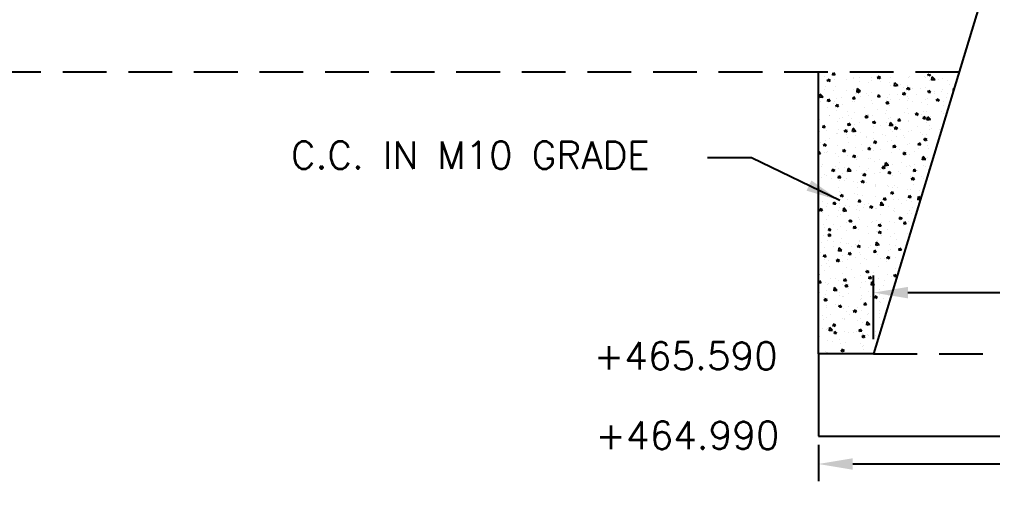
# Model space of a CAD drawing. Header units: millimetres. Extents: x 173 to 1182, y 876 to 1915.
# Drawn here: x 239.6 to 310.2, y 1303.4 to 1337.4 of the extents above; entities that cross this region are included whole.
import ezdxf

# ---------------------------------------------------------------- set-up
doc = ezdxf.new("R2010")
doc.units = ezdxf.units.MM
doc.linetypes.add('HIDDEN', pattern=[9.525, 6.35, -3.175])
doc.styles.add('ROMANS', font='romans')
doc.styles.add('TIMES NEW ROMAN', font='times.ttf')
doc.dimstyles.new('ISO-25', dxfattribs={"dimtxt": 2.5, "dimasz": 2.5, "dimexe": 1.25, "dimexo": 0.625, "dimtad": 0, "dimtih": 1, "dimtoh": 1, "dimlfac": 100, "dimtxsty": 'TIMES NEW ROMAN', "dimcen": 2.5, "dimadec": 0, "dimazin": 0, "dimtfac": 1, "dimtmove": 0, "dimatfit": 3, "dimfxl": 1, "dimarcsym": 0})

# ---------------------------------------------------------------- blocks, each defined once
blk = doc.blocks.new('*D82')
at = {"color": 0, "lineweight": -2, "transparency": 16777216}
for p, q in [((301.584, 1314.113), (301.584, 1318.755)), ((336.584, 1314.555), (336.584, 1318.755)), ((304.084, 1317.505), (314.908, 1317.505)), ((334.084, 1317.505), (323.26, 1317.505))]:
    blk.add_line(p, q, dxfattribs=at)
at = {"color": 0, "transparency": 16777216}
for points in [[(304.084, 1317.922), (304.084, 1317.089), (301.584, 1317.505)], [(334.084, 1317.922), (334.084, 1317.089), (336.584, 1317.505)]]:
    blk.add_solid(points, dxfattribs=at)
at = {"layer": 'Defpoints', "color": 0, "transparency": 16777216}
for p in [(336.584, 1317.505), (336.584, 1313.93), (301.584, 1313.488)]:
    blk.add_point(p, dxfattribs=at)
at = {"color": 0, "transparency": 16777216, "insert": (319.084, 1317.505), "char_height": 2.5, "attachment_point": 5, "style": 'TIMES NEW ROMAN'}
blk.add_mtext('3400', dxfattribs=at)
blk = doc.blocks.new('*D83')
at = {"color": 0, "lineweight": -2, "transparency": 16777216}
for p, q in [((297.584, 1306.445), (297.584, 1303.803)), ((340.584, 1306.445), (340.584, 1303.803)), ((300.084, 1305.053), (314.863, 1305.053)), ((338.084, 1305.053), (323.306, 1305.053))]:
    blk.add_line(p, q, dxfattribs=at)
at = {"color": 0, "transparency": 16777216}
for points in [[(300.084, 1305.469), (300.084, 1304.636), (297.584, 1305.053)], [(338.084, 1305.469), (338.084, 1304.636), (340.584, 1305.053)]]:
    blk.add_solid(points, dxfattribs=at)
at = {"layer": 'Defpoints', "color": 0, "transparency": 16777216}
for p in [(297.584, 1307.07), (340.584, 1307.07), (340.584, 1305.053)]:
    blk.add_point(p, dxfattribs=at)
at = {"color": 0, "transparency": 16777216, "insert": (319.084, 1305.053), "char_height": 2.5, "attachment_point": 5, "style": 'TIMES NEW ROMAN'}
blk.add_mtext('4200', dxfattribs=at)

msp = doc.modelspace()

# ---------------------------------------------------------------- linework, layer by layer
for p, q in [((315.58433, 1359.11954), (301.58433, 1313.06954)), ((297.58433, 1313.06954), (297.58433, 1333.52811)), ((298.63088, 1333.3144), (298.66025, 1333.47362)), ((298.79409, 1333.33252), (298.67164, 1333.47845)), ((305.60811, 1333.25622), (305.55661, 1333.40971)), ((297.99655, 1333.18613), (297.99655, 1333.18613)), ((298.30749, 1332.84937), (298.25599, 1333.00286)), ((298.43793, 1332.93784), (298.26009, 1333.00611)), ((298.43511, 1332.93453), (298.30876, 1332.84931)), ((298.7925, 1333.33123), (298.64068, 1333.31795)), ((298.76577, 1333.00352), (298.76577, 1333.00352)), ((298.81413, 1333.29826), (298.81413, 1333.29826)), ((299.60069, 1332.97494), (299.60069, 1332.97494)), ((300.11826, 1333.11942), (300.11826, 1333.11942)), ((300.12168, 1333.0608), (300.12168, 1333.0608)), ((300.56267, 1332.8483), (300.56267, 1332.8483)), ((300.58392, 1333.10951), (300.58392, 1333.10951)), ((301.19853, 1332.76458), (301.19853, 1332.76458)), ((301.4375, 1332.92898), (301.4375, 1332.92898)), ((301.47758, 1333.11809), (301.47758, 1333.11809)), ((301.9578, 1333.05279), (301.9063, 1333.20628)), ((302.08825, 1333.14127), (301.9104, 1333.20954)), ((302.08541, 1333.13795), (301.95907, 1333.05273)), ((302.06521, 1332.85524), (302.06521, 1332.85524)), ((302.72047, 1332.76637), (302.72047, 1332.76637)), ((302.83349, 1333.17538), (302.83349, 1333.17538)), ((303.11998, 1332.51971), (303.14804, 1332.76093)), ((303.3463, 1332.55773), (303.14846, 1332.76392)), ((304.15513, 1333.15868), (304.15513, 1333.15868)), ((304.1894, 1333.23267), (304.1894, 1333.23267)), ((305.31296, 1333.24264), (305.31296, 1333.24264)), ((305.33645, 1333.13365), (305.33645, 1333.13365)), ((305.5453, 1333.28995), (305.5453, 1333.28995)), ((305.73572, 1333.34138), (305.60938, 1333.25616)), ((305.63642, 1332.90441), (305.63642, 1332.90441)), ((306.0548, 1332.97406), (305.8289, 1332.93902)), ((305.83077, 1332.94013), (305.85883, 1333.18135)), ((306.05709, 1332.97815), (305.85925, 1333.18434)), ((306.29843, 1333.00701), (306.29843, 1333.00701)), ((306.59593, 1333.08003), (306.59593, 1333.08003)), ((306.93429, 1332.92329), (306.93429, 1332.92329)), ((298.02888, 1332.26804), (298.02888, 1332.26804)), ((298.13258, 1332.47489), (298.13258, 1332.47489)), ((298.66475, 1332.18433), (298.66475, 1332.18433)), ((298.84502, 1332.45271), (298.84502, 1332.45271)), ((299.61387, 1332.22062), (299.61387, 1332.22062)), ((300.14915, 1332.27387), (300.14915, 1332.27387)), ((300.26888, 1331.97314), (300.26888, 1331.97314)), ((300.44166, 1332.03014), (300.39015, 1332.18363)), ((300.5721, 1332.11861), (300.39425, 1332.18688)), ((300.63322, 1332.1332), (300.40732, 1332.09817)), ((300.40919, 1332.09929), (300.43725, 1332.34051)), ((300.6355, 1332.1373), (300.43767, 1332.34349)), ((300.56927, 1332.1153), (300.44292, 1332.03008)), ((301.09516, 1331.96636), (301.09516, 1331.96636)), ((301.46839, 1332.08343), (301.46839, 1332.08343)), ((302.80267, 1332.5534), (302.80267, 1332.5534)), ((303.34401, 1332.55363), (303.11811, 1332.5186)), ((303.5465, 1332.60098), (303.5465, 1332.60098)), ((303.74398, 1331.88204), (303.77335, 1332.04126)), ((303.76465, 1332.42675), (303.76465, 1332.42675)), ((303.9072, 1331.90012), (303.78475, 1332.04605)), ((304.0246, 1332.58753), (304.0246, 1332.58753)), ((304.09196, 1332.23356), (304.04046, 1332.38705)), ((304.22241, 1332.32204), (304.04456, 1332.39031)), ((304.21958, 1332.31872), (304.09323, 1332.2335)), ((304.40051, 1332.34304), (304.40051, 1332.34304)), ((305.0278, 1332.34671), (305.0278, 1332.34671)), ((305.34384, 1332.39709), (305.34384, 1332.39709)), ((305.56582, 1332.04145), (305.59519, 1332.20066)), ((305.72744, 1332.05823), (305.57562, 1332.04494)), ((305.72905, 1332.05951), (305.60659, 1332.20544)), ((306.00465, 1332.13185), (306.00465, 1332.13185)), ((306.03992, 1331.99202), (306.03992, 1331.99202)), ((306.50909, 1332.09245), (306.50909, 1332.09245)), ((306.62682, 1332.23448), (306.62682, 1332.23448)), ((306.96663, 1332.0052), (306.96663, 1332.0052)), ((307.11771, 1332.65015), (307.11771, 1332.65015)), ((307.38766, 1332.20085), (307.41703, 1332.36006)), ((307.40175, 1332.20471), (307.39746, 1332.20433)), ((307.44458, 1332.3456), (307.42844, 1332.36483)), ((297.59293, 1331.76977), (297.59293, 1331.76977)), ((297.92243, 1331.71278), (297.69653, 1331.67774)), ((297.6984, 1331.67886), (297.72646, 1331.92009)), ((297.92471, 1331.71688), (297.72688, 1331.92307)), ((297.7351, 1331.39288), (297.7351, 1331.39288)), ((297.90449, 1331.6483), (297.90449, 1331.6483)), ((298.27847, 1331.40383), (298.30784, 1331.56305)), ((298.44007, 1331.42066), (298.28825, 1331.40738)), ((298.44166, 1331.42195), (298.31921, 1331.56788)), ((298.69708, 1331.26623), (298.69708, 1331.26623)), ((298.72484, 1331.3644), (298.72484, 1331.3644)), ((298.8759, 1331.60716), (298.8759, 1331.60716)), ((299.26039, 1331.70558), (299.26039, 1331.70558)), ((300.08074, 1331.42169), (300.08074, 1331.42169)), ((300.10031, 1331.56324), (300.12968, 1331.72245)), ((300.26191, 1331.58006), (300.11009, 1331.56677)), ((300.26351, 1331.58134), (300.14105, 1331.72727)), ((300.18003, 1331.42832), (300.18003, 1331.42832)), ((300.6163, 1331.76287), (300.6163, 1331.76287)), ((301.23086, 1331.84649), (301.23086, 1331.84649)), ((301.43665, 1331.47897), (301.43665, 1331.47897)), ((301.86673, 1331.76278), (301.86673, 1331.76278)), ((301.92215, 1331.72264), (301.95151, 1331.88185)), ((302.08375, 1331.73945), (301.93193, 1331.72616)), ((302.08535, 1331.74073), (301.9629, 1331.88666)), ((301.9722, 1331.82016), (301.9722, 1331.82016)), ((302.57582, 1331.21091), (302.52432, 1331.3644)), ((302.70626, 1331.29938), (302.52841, 1331.36765)), ((302.57645, 1331.71209), (302.57645, 1331.71209)), ((302.70343, 1331.29607), (302.57709, 1331.21085)), ((302.75136, 1331.92082), (302.75136, 1331.92082)), ((302.79256, 1331.53626), (302.79256, 1331.53626)), ((303.32811, 1331.87745), (303.32811, 1331.87745)), ((303.47086, 1331.55159), (303.47086, 1331.55159)), ((303.9056, 1331.89884), (303.75378, 1331.88555)), ((304.05549, 1331.74198), (304.05549, 1331.74198)), ((304.05775, 1331.45783), (304.05775, 1331.45783)), ((304.14846, 1331.59355), (304.14846, 1331.59355)), ((304.43284, 1331.42494), (304.43284, 1331.42494)), ((304.68402, 1331.93473), (304.68402, 1331.93473)), ((305.06871, 1331.34123), (305.06871, 1331.34123)), ((305.37473, 1331.55154), (305.37473, 1331.55154)), ((305.50437, 1331.65084), (305.50437, 1331.65084)), ((306.22613, 1331.41434), (306.17463, 1331.56783)), ((306.35658, 1331.50281), (306.17873, 1331.57108)), ((306.35374, 1331.4995), (306.2274, 1331.41428)), ((306.6577, 1331.38893), (306.6577, 1331.38893)), ((306.86027, 1331.70812), (306.86027, 1331.70812)), ((297.62382, 1330.92422), (297.62382, 1330.92422)), ((298.23745, 1330.95936), (298.23745, 1330.95936)), ((298.92551, 1331.00749), (298.87401, 1331.16098)), ((299.05595, 1331.09596), (298.8781, 1331.16422)), ((298.90679, 1330.76161), (298.90679, 1330.76161)), ((299.05313, 1331.09265), (298.92678, 1331.00743)), ((299.33294, 1331.18252), (299.33294, 1331.18252)), ((299.71874, 1330.7051), (299.71874, 1330.7051)), ((300.21092, 1330.58277), (300.21092, 1330.58277)), ((300.93708, 1330.97133), (300.93708, 1330.97133)), ((301.49927, 1331.23788), (301.49927, 1331.23788)), ((301.89906, 1330.84469), (301.89906, 1330.84469)), ((302.53492, 1330.76097), (302.53492, 1330.76097)), ((302.78224, 1331.07527), (302.78224, 1331.07527)), ((303.83344, 1330.58634), (303.83344, 1330.58634)), ((304.08637, 1330.89643), (304.08637, 1330.89643)), ((304.13906, 1330.54978), (304.13906, 1330.54978)), ((304.70999, 1330.39168), (304.65848, 1330.54517)), ((304.84043, 1330.48015), (304.66258, 1330.54842)), ((305.18935, 1330.64363), (305.18935, 1330.64363)), ((305.40562, 1330.70599), (305.40562, 1330.70599)), ((305.53904, 1331.20356), (305.53904, 1331.20356)), ((306.54525, 1330.70091), (306.54525, 1330.70091)), ((306.67284, 1331.13004), (306.67284, 1331.13004)), ((306.68859, 1330.54338), (306.68859, 1330.54338)), ((297.62882, 1330.40166), (297.62882, 1330.40166)), ((297.6547, 1330.07867), (297.6547, 1330.07867)), ((298.4033, 1330.39108), (298.4033, 1330.39108)), ((298.40982, 1330.35719), (298.40982, 1330.35719)), ((298.93767, 1329.91606), (298.93767, 1329.91606)), ((299.11012, 1330.1474), (299.11012, 1330.1474)), ((299.36528, 1330.26443), (299.36528, 1330.26443)), ((299.76572, 1330.41448), (299.76572, 1330.41448)), ((300.00114, 1330.18072), (300.00114, 1330.18072)), ((300.59141, 1329.89313), (300.59141, 1329.89313)), ((301.05968, 1330.18826), (301.00818, 1330.34175)), ((301.19011, 1330.27673), (301.01227, 1330.345)), ((301.18729, 1330.27342), (301.06094, 1330.1882)), ((301.12163, 1330.47176), (301.12163, 1330.47176)), ((301.20003, 1330.45083), (301.20003, 1330.45083)), ((301.53016, 1330.39233), (301.53016, 1330.39233)), ((301.56973, 1329.81207), (301.5991, 1329.97128)), ((301.73133, 1329.82888), (301.57951, 1329.8156)), ((301.60528, 1329.96953), (301.60528, 1329.96953)), ((301.73292, 1329.83016), (301.61047, 1329.97609)), ((302.47753, 1330.52905), (302.47753, 1330.52905)), ((302.56726, 1329.84288), (302.56726, 1329.84288)), ((302.68132, 1330.19657), (302.68132, 1330.19657)), ((302.78323, 1329.62503), (302.81129, 1329.86625)), ((303.00955, 1329.66304), (302.81171, 1329.86923)), ((302.81313, 1330.22972), (302.81313, 1330.22972)), ((303.39157, 1329.97147), (303.42094, 1330.13069)), ((303.55317, 1329.98827), (303.40135, 1329.97499)), ((303.55476, 1329.98955), (303.43231, 1330.13548)), ((304.11726, 1330.05088), (304.11726, 1330.05088)), ((304.16261, 1329.9423), (304.16261, 1329.9423)), ((304.8376, 1330.47684), (304.71125, 1330.39162)), ((305.10104, 1330.42314), (305.10104, 1330.42314)), ((305.21341, 1330.13088), (305.24278, 1330.29009)), ((305.37501, 1330.14766), (305.22319, 1330.13438)), ((305.37661, 1330.14894), (305.25416, 1330.29487)), ((305.4365, 1329.86044), (305.4365, 1329.86044)), ((305.71806, 1330.07938), (305.49216, 1330.04435)), ((305.49402, 1330.04545), (305.52209, 1330.28668)), ((305.72034, 1330.08347), (305.5225, 1330.28965)), ((305.7369, 1330.33942), (305.7369, 1330.33942)), ((297.68559, 1329.23312), (297.68559, 1329.23312)), ((297.92606, 1329.49326), (297.95542, 1329.65248)), ((298.08764, 1329.5101), (297.93582, 1329.49682)), ((298.08922, 1329.51138), (297.96677, 1329.65731)), ((298.14007, 1329.25851), (298.14007, 1329.25851)), ((299.07149, 1329.38927), (299.07149, 1329.38927)), ((299.54354, 1329.16561), (299.49203, 1329.3191)), ((299.67396, 1329.25407), (299.49612, 1329.32234)), ((299.67115, 1329.25077), (299.5448, 1329.16555)), ((299.74789, 1329.65267), (299.77726, 1329.81188)), ((299.90949, 1329.66949), (299.75767, 1329.65621)), ((299.91107, 1329.67077), (299.78862, 1329.8167)), ((300.03347, 1329.26262), (300.03347, 1329.26262)), ((300.29647, 1329.23853), (300.07057, 1329.20349)), ((300.07244, 1329.20461), (300.1005, 1329.44583)), ((300.29876, 1329.24262), (300.10092, 1329.44881)), ((300.2418, 1329.73722), (300.2418, 1329.73722)), ((300.66934, 1329.17891), (300.66934, 1329.17891)), ((301.56105, 1329.54678), (301.56105, 1329.54678)), ((301.61625, 1329.17383), (301.61625, 1329.17383)), ((302.0727, 1329.63887), (302.0727, 1329.63887)), ((303.00727, 1329.65895), (302.78137, 1329.62392)), ((302.84402, 1329.38417), (302.84402, 1329.38417)), ((302.97215, 1329.23112), (302.97215, 1329.23112)), ((303.19384, 1329.36903), (303.14234, 1329.52252)), ((303.32428, 1329.4575), (303.14643, 1329.52577)), ((303.32145, 1329.45419), (303.19511, 1329.36897)), ((303.20312, 1329.75917), (303.20312, 1329.75917)), ((303.55399, 1329.3846), (303.55399, 1329.3846)), ((304.14815, 1329.20533), (304.14815, 1329.20533)), ((304.32806, 1329.28841), (304.32806, 1329.28841)), ((304.80726, 1329.54798), (304.80726, 1329.54798)), ((305.03528, 1329.13034), (305.03528, 1329.13034)), ((305.64391, 1329.68804), (305.64391, 1329.68804)), ((305.68397, 1329.34569), (305.68397, 1329.34569)), ((305.76924, 1329.42133), (305.76924, 1329.42133)), ((306.4051, 1329.33762), (306.4051, 1329.33762)), ((297.58797, 1328.8222), (297.58433, 1328.82599)), ((297.58568, 1328.8181), (297.58433, 1328.81789)), ((298.13555, 1328.59865), (298.13555, 1328.59865)), ((298.36888, 1328.71807), (298.36888, 1328.71807)), ((298.90444, 1329.05926), (298.90444, 1329.05926)), ((298.96856, 1329.07051), (298.96856, 1329.07051)), ((299.62136, 1329.00425), (299.62136, 1329.00425)), ((299.72479, 1328.77536), (299.72479, 1328.77536)), ((300.26034, 1329.11654), (300.26034, 1329.11654)), ((300.27269, 1328.89167), (300.27269, 1328.89167)), ((301.0807, 1328.83265), (301.0807, 1328.83265)), ((301.10265, 1328.74998), (301.10265, 1328.74998)), ((301.59193, 1328.70123), (301.59193, 1328.70123)), ((301.6777, 1328.34638), (301.6262, 1328.49987)), ((301.80813, 1328.43484), (301.63028, 1328.50311)), ((301.80531, 1328.43154), (301.67896, 1328.34632)), ((302.27347, 1328.96772), (302.27347, 1328.96772)), ((302.4366, 1328.88993), (302.4366, 1328.88993)), ((302.58394, 1328.49572), (302.58394, 1328.49572)), ((302.8749, 1328.53862), (302.8749, 1328.53862)), ((303.23545, 1328.84107), (303.23545, 1328.84107)), ((303.79251, 1328.94722), (303.79251, 1328.94722)), ((303.87132, 1328.75736), (303.87132, 1328.75736)), ((305.14841, 1329.00451), (305.14841, 1329.00451)), ((305.32801, 1328.5498), (305.27651, 1328.70329)), ((305.45844, 1328.63827), (305.2806, 1328.70654)), ((305.45562, 1328.63496), (305.32927, 1328.54974)), ((305.46739, 1329.01489), (305.46739, 1329.01489)), ((305.47545, 1328.54617), (305.47545, 1328.54617)), ((297.58433, 1327.64061), (297.60301, 1327.74191)), ((297.73679, 1327.60081), (297.61434, 1327.74674)), ((297.71648, 1328.38757), (297.71648, 1328.38757)), ((298.02739, 1328.14296), (297.97589, 1328.29645)), ((298.15782, 1328.23142), (297.97997, 1328.29969)), ((298.155, 1328.22812), (298.02866, 1328.1429)), ((298.05386, 1327.71086), (298.05386, 1327.71086)), ((298.24493, 1327.74299), (298.24493, 1327.74299)), ((298.99945, 1328.22496), (298.99945, 1328.22496)), ((299.39548, 1327.7421), (299.42485, 1327.90131)), ((299.55706, 1327.75892), (299.40524, 1327.74564)), ((299.40977, 1327.76815), (299.40977, 1327.76815)), ((299.55864, 1327.7602), (299.43619, 1327.90613)), ((299.73969, 1328.38746), (299.73969, 1328.38746)), ((300.30358, 1328.04612), (300.30358, 1328.04612)), ((300.70167, 1328.26082), (300.70167, 1328.26082)), ((300.76567, 1327.82544), (300.76567, 1327.82544)), ((301.21732, 1327.9015), (301.24669, 1328.06071)), ((301.3789, 1327.91831), (301.22708, 1327.90503)), ((301.38048, 1327.91959), (301.25803, 1328.06552)), ((301.33753, 1328.1771), (301.33753, 1328.1771)), ((301.62282, 1327.85568), (301.62282, 1327.85568)), ((302.12158, 1327.88272), (302.12158, 1327.88272)), ((302.94167, 1327.96592), (302.94167, 1327.96592)), ((303.03916, 1328.0609), (303.06853, 1328.22012)), ((303.20074, 1328.0777), (303.04892, 1328.06442)), ((303.20233, 1328.07898), (303.07988, 1328.22492)), ((303.47749, 1327.94001), (303.47749, 1327.94001)), ((303.90365, 1327.83927), (303.90365, 1327.83927)), ((304.06523, 1328.24145), (304.06523, 1328.24145)), ((304.17903, 1328.35978), (304.17903, 1328.35978)), ((304.53951, 1327.75556), (304.53951, 1327.75556)), ((304.83339, 1327.9973), (304.83339, 1327.9973)), ((304.861, 1328.22031), (304.89036, 1328.37952)), ((305.02258, 1328.23709), (304.87076, 1328.22381)), ((305.02418, 1328.23837), (304.90173, 1328.38431)), ((305.49827, 1328.16934), (305.49827, 1328.16934)), ((305.54652, 1327.98719), (305.54652, 1327.98719)), ((297.73522, 1327.59953), (297.58433, 1327.58633)), ((297.63631, 1327.18529), (297.63631, 1327.18529)), ((297.74736, 1327.54202), (297.74736, 1327.54202)), ((298.16789, 1327.68056), (298.16789, 1327.68056)), ((298.80375, 1327.59685), (298.80375, 1327.59685)), ((299.03033, 1327.37941), (299.03033, 1327.37941)), ((299.72623, 1327.48872), (299.72623, 1327.48872)), ((300.16156, 1327.32373), (300.11006, 1327.47722)), ((300.29198, 1327.41219), (300.11413, 1327.48046)), ((300.28917, 1327.40889), (300.16282, 1327.32367)), ((300.33446, 1327.20057), (300.33446, 1327.20057)), ((300.40789, 1327.38566), (300.40789, 1327.38566)), ((301.20752, 1327.23446), (301.20752, 1327.23446)), ((301.36987, 1327.25901), (301.36987, 1327.25901)), ((301.6537, 1327.01013), (301.6537, 1327.01013)), ((302.00573, 1327.1753), (302.00573, 1327.1753)), ((302.90579, 1327.69307), (302.90579, 1327.69307)), ((303.81187, 1327.52715), (303.76036, 1327.68064)), ((303.94229, 1327.61561), (303.76445, 1327.68388)), ((303.93947, 1327.61231), (303.81313, 1327.52709)), ((304.20992, 1327.51423), (304.20992, 1327.51423)), ((305.38131, 1327.1847), (305.15541, 1327.14967)), ((305.15727, 1327.15078), (305.18534, 1327.392)), ((305.38359, 1327.18878), (305.18575, 1327.39497)), ((305.52916, 1327.32379), (305.52916, 1327.32379)), ((297.77825, 1326.69646), (297.77825, 1326.69646)), ((297.8741, 1326.8054), (297.8741, 1326.8054)), ((298.54848, 1326.41293), (298.54848, 1326.41293)), ((298.64541, 1326.30108), (298.59391, 1326.45457)), ((298.77583, 1326.38953), (298.59798, 1326.4578)), ((298.77302, 1326.38624), (298.64668, 1326.30102)), ((298.83608, 1326.67875), (298.83608, 1326.67875)), ((299.06122, 1326.53386), (299.06122, 1326.53386)), ((299.1176, 1326.93102), (299.1176, 1326.93102)), ((299.47195, 1326.59504), (299.47195, 1326.59504)), ((299.95973, 1326.34385), (299.73383, 1326.30881)), ((299.73569, 1326.30993), (299.76376, 1326.55115)), ((299.96201, 1326.34793), (299.76417, 1326.55412)), ((299.90439, 1326.47022), (299.90439, 1326.47022)), ((300.36535, 1326.35501), (300.36535, 1326.35501)), ((300.5989, 1326.67676), (300.5989, 1326.67676)), ((301.07608, 1326.38385), (301.07608, 1326.38385)), ((301.26029, 1326.5275), (301.26029, 1326.5275)), ((302.08019, 1326.42249), (302.08019, 1326.42249)), ((302.29572, 1326.5045), (302.24422, 1326.65799)), ((302.42615, 1326.59296), (302.2483, 1326.66123)), ((302.42333, 1326.58966), (302.29698, 1326.50444)), ((302.67052, 1326.76427), (302.44462, 1326.72924)), ((302.44648, 1326.73035), (302.47455, 1326.97158)), ((302.6728, 1326.76836), (302.47496, 1326.97455)), ((302.6162, 1326.58479), (302.6162, 1326.58479)), ((302.68674, 1326.15033), (302.71611, 1326.30955)), ((302.68881, 1326.98019), (302.68881, 1326.98019)), ((302.8499, 1326.16842), (302.72744, 1326.31435)), ((302.93667, 1326.84752), (302.93667, 1326.84752)), ((303.43655, 1326.30089), (303.43655, 1326.30089)), ((303.60987, 1326.96411), (303.60987, 1326.96411)), ((303.97211, 1326.64208), (303.97211, 1326.64208)), ((304.1701, 1326.72593), (304.1701, 1326.72593)), ((304.2408, 1326.66868), (304.2408, 1326.66868)), ((304.50858, 1326.30974), (304.53795, 1326.46895)), ((304.67015, 1326.32653), (304.51833, 1326.31324)), ((304.67174, 1326.32781), (304.54929, 1326.47374)), ((304.57185, 1326.83746), (304.57185, 1326.83746)), ((304.79246, 1326.35818), (304.79246, 1326.35818)), ((305.20771, 1326.75375), (305.20771, 1326.75375)), ((305.32801, 1326.69937), (305.32801, 1326.69937)), ((305.56005, 1326.47824), (305.56005, 1326.47824)), ((305.65139, 1326.47166), (305.65139, 1326.47166)), ((297.80913, 1325.85091), (297.80913, 1325.85091)), ((298.01293, 1326.07174), (298.01293, 1326.07174)), ((298.14755, 1326.04213), (298.14755, 1326.04213)), ((298.5423, 1325.8036), (298.5423, 1325.8036)), ((299.04307, 1325.83153), (299.07244, 1325.99074)), ((299.20463, 1325.84836), (299.05281, 1325.83507)), ((299.2062, 1325.84963), (299.08375, 1325.99556)), ((299.0921, 1325.68831), (299.0921, 1325.68831)), ((299.36883, 1326.12903), (299.36883, 1326.12903)), ((299.50428, 1325.67695), (299.50428, 1325.67695)), ((299.62884, 1325.78787), (299.62884, 1325.78787)), ((300.14014, 1325.59324), (300.14014, 1325.59324)), ((300.72474, 1326.18632), (300.72474, 1326.18632)), ((300.77958, 1325.48185), (300.72808, 1325.63534)), ((300.91, 1325.5703), (300.73215, 1325.63857)), ((300.86491, 1325.99093), (300.89427, 1326.15015)), ((301.02647, 1326.00775), (300.87465, 1325.99446)), ((301.02805, 1326.00902), (300.9056, 1326.15496)), ((301.68459, 1326.16457), (301.68459, 1326.16457)), ((302.03806, 1326.25721), (302.03806, 1326.25721)), ((302.08065, 1326.24361), (302.08065, 1326.24361)), ((302.67393, 1326.17349), (302.67393, 1326.17349)), ((302.84831, 1326.16714), (302.69649, 1326.15385)), ((302.96756, 1326.00197), (302.96756, 1326.00197)), ((303.56148, 1326.16823), (303.56148, 1326.16823)), ((304.27169, 1325.82312), (304.27169, 1325.82312)), ((304.27806, 1325.9623), (304.27806, 1325.9623)), ((304.42989, 1325.68527), (304.37839, 1325.83876)), ((304.56031, 1325.77373), (304.38246, 1325.842)), ((304.55749, 1325.77043), (304.43115, 1325.68521)), ((305.04277, 1325.91396), (305.04277, 1325.91396)), ((305.24004, 1325.83566), (305.24004, 1325.83566)), ((297.60636, 1325.01298), (297.60636, 1325.01298)), ((297.69791, 1325.06453), (297.69791, 1325.06453)), ((297.84002, 1325.00536), (297.84002, 1325.00536)), ((299.05381, 1325.12182), (299.05381, 1325.12182)), ((300.39623, 1325.50946), (300.39623, 1325.50946)), ((300.40972, 1325.17911), (300.40972, 1325.17911)), ((300.90719, 1325.56701), (300.78084, 1325.48179)), ((301.11014, 1325.5336), (301.11014, 1325.5336)), ((301.71548, 1325.31902), (301.71548, 1325.31902)), ((301.74428, 1325.38205), (301.74428, 1325.38205)), ((301.76563, 1325.23639), (301.76563, 1325.23639)), ((302.59143, 1325.27934), (302.59143, 1325.27934)), ((302.70626, 1325.2554), (302.70626, 1325.2554)), ((302.99845, 1325.15642), (302.99845, 1325.15642)), ((303.12153, 1325.29368), (303.12153, 1325.29368)), ((303.34212, 1325.17169), (303.34212, 1325.17169)), ((304.07272, 1325.02507), (304.07272, 1325.02507)), ((304.30258, 1324.97757), (304.30258, 1324.97757)), ((304.47744, 1325.35097), (304.47744, 1325.35097)), ((304.94626, 1324.9605), (304.94626, 1324.9605)), ((298.25242, 1324.52661), (298.25242, 1324.52661)), ((299.12299, 1324.84276), (299.12299, 1324.84276)), ((299.2105, 1324.80179), (299.2105, 1324.80179)), ((299.26344, 1324.4592), (299.21193, 1324.61269)), ((299.39385, 1324.54765), (299.216, 1324.61592)), ((299.39104, 1324.54436), (299.2647, 1324.45914)), ((299.73371, 1324.27235), (299.73371, 1324.27235)), ((300.17248, 1324.67514), (300.17248, 1324.67514)), ((300.42712, 1324.66391), (300.42712, 1324.66391)), ((300.51249, 1324.08036), (300.54186, 1324.23958)), ((300.67562, 1324.09846), (300.55316, 1324.24439)), ((300.80834, 1324.59143), (300.80834, 1324.59143)), ((301.74636, 1324.47347), (301.74636, 1324.47347)), ((302.33433, 1324.23976), (302.3637, 1324.39898)), ((302.49588, 1324.25657), (302.34406, 1324.24329)), ((302.49746, 1324.25785), (302.37501, 1324.40378)), ((302.41248, 1324.38024), (302.41248, 1324.38024)), ((302.91374, 1324.66262), (302.86224, 1324.81611)), ((303.04416, 1324.75107), (302.86631, 1324.81934)), ((303.04135, 1324.74778), (302.91501, 1324.66256)), ((303.02933, 1324.31087), (303.02933, 1324.31087)), ((303.37446, 1324.25359), (303.37446, 1324.25359)), ((304.15617, 1324.39917), (304.18554, 1324.55838)), ((304.31772, 1324.41596), (304.1659, 1324.40268)), ((304.31931, 1324.41724), (304.19686, 1324.56317)), ((304.99312, 1324.28204), (304.81867, 1324.25499)), ((304.82053, 1324.2561), (304.84859, 1324.49732)), ((305.00883, 1324.33371), (304.849, 1324.50029)), ((297.63869, 1324.09489), (297.63869, 1324.09489)), ((297.6438, 1323.96891), (297.6438, 1323.96891)), ((297.74729, 1323.43655), (297.69579, 1323.59004)), ((297.8777, 1323.52499), (297.69985, 1323.59326)), ((297.8749, 1323.5217), (297.74855, 1323.43648)), ((297.87091, 1324.15981), (297.87091, 1324.15981)), ((298.19253, 1323.7666), (298.19253, 1323.7666)), ((298.27456, 1324.01117), (298.27456, 1324.01117)), ((298.69065, 1323.92096), (298.72002, 1324.08017)), ((298.8522, 1323.93779), (298.70038, 1323.92451)), ((298.85377, 1323.93906), (298.73132, 1324.085)), ((299.01288, 1323.4827), (299.01288, 1323.4827)), ((299.12509, 1323.71465), (299.12509, 1323.71465)), ((299.15388, 1323.99721), (299.15388, 1323.99721)), ((299.39894, 1323.41525), (299.42701, 1323.65647)), ((299.62526, 1323.45325), (299.42742, 1323.65944)), ((299.54843, 1323.82389), (299.54843, 1323.82389)), ((299.87869, 1323.79998), (299.87869, 1323.79998)), ((300.36879, 1323.53999), (300.36879, 1323.53999)), ((300.45801, 1323.81836), (300.45801, 1323.81836)), ((300.67404, 1324.09718), (300.52222, 1324.0839)), ((300.84067, 1323.67334), (300.84067, 1323.67334)), ((300.90434, 1323.88118), (300.90434, 1323.88118)), ((301.21501, 1324.01808), (301.21501, 1324.01808)), ((301.3976, 1323.63997), (301.3461, 1323.79346)), ((301.52801, 1323.72842), (301.35017, 1323.79669)), ((301.52521, 1323.72513), (301.39886, 1323.63991)), ((301.47654, 1323.58962), (301.47654, 1323.58962)), ((301.72469, 1323.59728), (301.72469, 1323.59728)), ((301.77725, 1323.62792), (301.77725, 1323.62792)), ((302.33378, 1323.8696), (302.10788, 1323.83456)), ((302.10974, 1323.83567), (302.1378, 1324.0769)), ((302.33605, 1323.87367), (302.13821, 1324.07986)), ((302.26025, 1323.93846), (302.26025, 1323.93846)), ((302.6963, 1323.76382), (302.6963, 1323.76382)), ((303.0806, 1323.65457), (303.0806, 1323.65457)), ((303.61615, 1323.99575), (303.61615, 1323.99575)), ((304.01032, 1324.16988), (304.01032, 1324.16988)), ((304.17759, 1323.50955), (304.17759, 1323.50955)), ((304.33346, 1324.13202), (304.33346, 1324.13202)), ((304.4365, 1323.71185), (304.4365, 1323.71185)), ((297.65697, 1323.42542), (297.65697, 1323.42542)), ((297.90179, 1323.31426), (297.90179, 1323.31426)), ((298.15504, 1322.82576), (298.15504, 1322.82576)), ((298.30689, 1323.09308), (298.30689, 1323.09308)), ((298.94275, 1323.00937), (298.94275, 1323.00937)), ((299.18476, 1323.15166), (299.18476, 1323.15166)), ((299.62298, 1323.44917), (299.39709, 1323.41413)), ((299.88146, 1322.61732), (299.82996, 1322.77081)), ((300.01186, 1322.70576), (299.83402, 1322.77403)), ((300.48889, 1322.97281), (300.48889, 1322.97281)), ((300.54689, 1322.79818), (300.54689, 1322.79818)), ((300.60638, 1323.46038), (300.60638, 1323.46038)), ((301.80813, 1322.78237), (301.80813, 1322.78237)), ((302.08767, 1323.20612), (302.08767, 1323.20612)), ((303.06022, 1323.46532), (303.06022, 1323.46532)), ((303.08067, 1323.37844), (303.08067, 1323.37844)), ((303.53177, 1322.82074), (303.48026, 1322.97423)), ((303.66218, 1322.90919), (303.48433, 1322.97746)), ((303.65937, 1322.9059), (303.53303, 1322.82068)), ((303.56897, 1322.95185), (303.56897, 1322.95185)), ((304.04265, 1323.25179), (304.04265, 1323.25179)), ((304.36435, 1323.28647), (304.36435, 1323.28647)), ((297.93268, 1322.46871), (297.93268, 1322.46871)), ((298.01311, 1322.21792), (298.01311, 1322.21792)), ((298.33824, 1322.01039), (298.36761, 1322.1696)), ((298.50133, 1322.0285), (298.37888, 1322.17443)), ((298.69786, 1322.47549), (298.69786, 1322.47549)), ((298.97509, 1322.09127), (298.97509, 1322.09127)), ((299.21565, 1322.30611), (299.21565, 1322.30611)), ((299.63633, 1322.57149), (299.63633, 1322.57149)), ((300.00906, 1322.70248), (299.88272, 1322.61726)), ((300.05376, 1322.53278), (300.05376, 1322.53278)), ((300.16008, 1322.16979), (300.18945, 1322.32901)), ((300.32161, 1322.18661), (300.16979, 1322.17333)), ((300.32318, 1322.18789), (300.20073, 1322.33382)), ((300.51978, 1322.12726), (300.51978, 1322.12726)), ((301.11762, 1322.31723), (301.11762, 1322.31723)), ((301.40967, 1322.59007), (301.40967, 1322.59007)), ((301.50887, 1322.67153), (301.50887, 1322.67153)), ((301.98192, 1322.32919), (302.01129, 1322.48841)), ((302.14345, 1322.346), (301.99163, 1322.33272)), ((302.14503, 1322.34728), (302.02258, 1322.49321)), ((302.14473, 1322.58782), (302.14473, 1322.58782)), ((302.59892, 1322.06296), (302.59892, 1322.06296)), ((302.76558, 1322.64735), (302.76558, 1322.64735)), ((303.0911, 1322.61977), (303.0911, 1322.61977)), ((303.74887, 1322.37663), (303.74887, 1322.37663)), ((303.80376, 1322.4886), (303.83312, 1322.64781)), ((303.96529, 1322.50539), (303.81347, 1322.49211)), ((303.96687, 1322.50667), (303.84442, 1322.6526)), ((304.12148, 1322.70464), (304.12148, 1322.70464)), ((304.39523, 1322.44092), (304.39523, 1322.44092)), ((297.96356, 1321.62316), (297.96356, 1321.62316)), ((298.36532, 1321.59467), (298.31381, 1321.74816)), ((298.49571, 1321.68311), (298.31787, 1321.75138)), ((298.49977, 1322.02722), (298.34795, 1322.01394)), ((298.49292, 1321.67983), (298.36657, 1321.5946)), ((299.24653, 1321.46056), (299.24653, 1321.46056)), ((299.61095, 1322.00756), (299.61095, 1322.00756)), ((301.21509, 1321.79637), (301.21509, 1321.79637)), ((301.83902, 1321.93682), (301.83902, 1321.93682)), ((302.01562, 1321.79809), (301.96412, 1321.95158)), ((302.14603, 1321.88653), (301.96818, 1321.9548)), ((302.14323, 1321.88325), (302.01688, 1321.79803)), ((302.17707, 1321.66973), (302.17707, 1321.66973)), ((302.81293, 1321.58601), (302.81293, 1321.58601)), ((303.12199, 1321.77422), (303.12199, 1321.77422)), ((303.2602, 1321.34942), (303.2602, 1321.34942)), ((304.08021, 1321.8087), (304.08021, 1321.8087)), ((297.65129, 1320.75253), (297.65129, 1320.75253)), ((297.83657, 1321.12027), (297.83657, 1321.12027)), ((297.99445, 1320.77761), (297.99445, 1320.77761)), ((298.25991, 1321.31023), (298.25991, 1321.31023)), ((298.65693, 1320.83637), (298.65693, 1320.83637)), ((298.6813, 1321.21612), (298.6813, 1321.21612)), ((299.0622, 1320.52057), (299.09026, 1320.7618)), ((299.28851, 1320.55857), (299.09067, 1320.76475)), ((299.19248, 1321.17756), (299.19248, 1321.17756)), ((299.64328, 1321.08947), (299.64328, 1321.08947)), ((299.7412, 1321.05597), (299.7412, 1321.05597)), ((300.01283, 1320.89366), (300.01283, 1320.89366)), ((300.27915, 1321.00576), (300.27915, 1321.00576)), ((300.49948, 1320.77544), (300.44798, 1320.92893)), ((300.62988, 1320.86388), (300.45203, 1320.93215)), ((300.62708, 1320.8606), (300.50074, 1320.77538)), ((300.54839, 1321.23485), (300.54839, 1321.23485)), ((300.55066, 1321.28171), (300.55066, 1321.28171)), ((301.22249, 1320.8017), (301.22249, 1320.8017)), ((301.36874, 1320.95095), (301.36874, 1320.95095)), ((301.99703, 1320.97492), (301.77113, 1320.93988)), ((301.77299, 1320.941), (301.80105, 1321.18222)), ((301.9993, 1320.97899), (301.80146, 1321.18518)), ((301.86991, 1321.09127), (301.86991, 1321.09127)), ((301.88328, 1320.79457), (301.88328, 1320.79457)), ((301.90429, 1321.29214), (301.90429, 1321.29214)), ((302.72464, 1321.00824), (302.72464, 1321.00824)), ((302.84526, 1320.66792), (302.84526, 1320.66792)), ((303.15288, 1320.92867), (303.15288, 1320.92867)), ((303.45134, 1320.57803), (303.48071, 1320.73724)), ((303.61444, 1320.5961), (303.49199, 1320.74203)), ((297.74536, 1320.4255), (297.74536, 1320.4255)), ((297.98583, 1320.09982), (298.0152, 1320.25903)), ((298.14734, 1320.11666), (297.99552, 1320.10337)), ((298.1489, 1320.11793), (298.02645, 1320.26386)), ((299.28624, 1320.55449), (299.06034, 1320.51945)), ((299.13258, 1320.49827), (299.13258, 1320.49827)), ((299.27742, 1320.615), (299.27742, 1320.615)), ((299.3495, 1320.21431), (299.3495, 1320.21431)), ((299.80767, 1320.25922), (299.83703, 1320.41844)), ((299.96918, 1320.27605), (299.81736, 1320.26276)), ((299.97075, 1320.27732), (299.8483, 1320.42325)), ((300.31148, 1320.08766), (300.31148, 1320.08766)), ((300.58155, 1320.43616), (300.58155, 1320.43616)), ((300.61387, 1320.244), (300.61387, 1320.244)), ((300.94734, 1320.00395), (300.94734, 1320.00395)), ((301.05372, 1319.94374), (301.05372, 1319.94374)), ((301.6295, 1320.41862), (301.65887, 1320.57784)), ((301.79103, 1320.43544), (301.63921, 1320.42216)), ((301.79259, 1320.43671), (301.67014, 1320.58264)), ((301.90079, 1320.24572), (301.90079, 1320.24572)), ((302.09516, 1319.98974), (302.09516, 1319.98974)), ((302.40962, 1320.00103), (302.40962, 1320.00103)), ((302.63365, 1319.95621), (302.58214, 1320.1097)), ((302.76404, 1320.04465), (302.5862, 1320.11292)), ((302.76125, 1320.04137), (302.6349, 1319.95615)), ((302.70378, 1320.54744), (302.70378, 1320.54744)), ((303.18376, 1320.08312), (303.18376, 1320.08312)), ((303.61287, 1320.59483), (303.46105, 1320.58155)), ((303.48113, 1320.58421), (303.48113, 1320.58421)), ((297.7777, 1319.50741), (297.7777, 1319.50741)), ((298.02534, 1319.93206), (298.02534, 1319.93206)), ((298.16253, 1319.60938), (298.16253, 1319.60938)), ((298.3419, 1319.82916), (298.3419, 1319.82916)), ((298.41356, 1319.42369), (298.41356, 1319.42369)), ((298.98334, 1319.75279), (298.93184, 1319.90628)), ((299.11373, 1319.84122), (298.93588, 1319.90949)), ((299.11094, 1319.83795), (298.98459, 1319.75272)), ((299.30831, 1319.76945), (299.30831, 1319.76945)), ((299.64382, 1319.35512), (299.64382, 1319.35512)), ((299.69781, 1319.88645), (299.69781, 1319.88645)), ((300.61244, 1319.59061), (300.61244, 1319.59061)), ((301.93168, 1319.40017), (301.93168, 1319.40017)), ((302.55148, 1319.79276), (302.55148, 1319.79276)), ((303.21465, 1319.23756), (303.21465, 1319.23756)), ((303.51346, 1319.66611), (303.51346, 1319.66611)), ((303.57645, 1319.73547), (303.57645, 1319.73547)), ((297.59758, 1318.81857), (297.58433, 1318.82366)), ((297.5948, 1318.81529), (297.58433, 1318.80823)), ((298.05622, 1319.08651), (298.05622, 1319.08651)), ((298.83652, 1318.53123), (298.83652, 1318.53123)), ((299.33919, 1318.9239), (299.33919, 1318.9239)), ((300.0177, 1319.2125), (300.0177, 1319.2125)), ((300.19243, 1318.58852), (300.19243, 1318.58852)), ((300.64332, 1318.74506), (300.64332, 1318.74506)), ((300.97968, 1319.08586), (300.97968, 1319.08586)), ((301.1175, 1318.93356), (301.066, 1319.08705)), ((301.2479, 1319.02199), (301.07005, 1319.09026)), ((301.2451, 1319.01872), (301.11876, 1318.9335)), ((301.12511, 1319.10085), (301.12511, 1319.10085)), ((301.27709, 1318.50805), (301.30646, 1318.66727)), ((301.4386, 1318.52487), (301.28678, 1318.51159)), ((301.44016, 1318.52614), (301.31771, 1318.67207)), ((301.54834, 1318.64581), (301.54834, 1318.64581)), ((301.61554, 1319.00214), (301.61554, 1319.00214)), ((301.96256, 1318.55462), (301.96256, 1318.55462)), ((302.6064, 1318.84659), (302.6064, 1318.84659)), ((302.90424, 1318.70309), (302.90424, 1318.70309)), ((303.09893, 1318.66746), (303.1283, 1318.82667)), ((303.26044, 1318.68426), (303.10862, 1318.67098)), ((303.26201, 1318.68553), (303.13955, 1318.83146)), ((303.21968, 1318.79096), (303.21968, 1318.79096)), ((297.63341, 1318.18925), (297.66278, 1318.34846)), ((297.79492, 1318.20609), (297.6431, 1318.19281)), ((297.79647, 1318.20736), (297.67401, 1318.35329)), ((298.08711, 1318.24096), (298.08711, 1318.24096)), ((298.2674, 1318.09386), (298.2674, 1318.09386)), ((298.30097, 1318.19005), (298.30097, 1318.19005)), ((298.44589, 1318.5056), (298.44589, 1318.5056)), ((298.72545, 1317.6259), (298.75351, 1317.86712)), ((298.95176, 1317.66388), (298.75392, 1317.87007)), ((299.08175, 1318.42189), (299.08175, 1318.42189)), ((299.37008, 1318.07835), (299.37008, 1318.07835)), ((299.45525, 1318.34865), (299.48462, 1318.50787)), ((299.61676, 1318.36548), (299.46494, 1318.3522)), ((299.61831, 1318.36675), (299.49586, 1318.51268)), ((299.60136, 1317.91091), (299.54986, 1318.0644)), ((299.73175, 1317.99934), (299.5539, 1318.06761)), ((299.72896, 1317.99607), (299.60261, 1317.91084)), ((299.65688, 1318.24733), (299.65688, 1318.24733)), ((299.74869, 1317.83959), (299.74869, 1317.83959)), ((300.67421, 1317.89951), (300.67421, 1317.89951)), ((300.68589, 1318.2107), (300.68589, 1318.2107)), ((301.01278, 1318.30462), (301.01278, 1318.30462)), ((301.66029, 1318.08024), (301.43439, 1318.0452)), ((301.43624, 1318.04632), (301.4643, 1318.28754)), ((301.66255, 1318.0843), (301.46471, 1318.29049)), ((301.64787, 1318.08405), (301.64787, 1318.08405)), ((302.28374, 1318.00034), (302.28374, 1318.00034)), ((302.36869, 1318.36191), (302.36869, 1318.36191)), ((297.65877, 1317.53616), (297.65877, 1317.53616)), ((297.98595, 1317.18284), (297.98595, 1317.18284)), ((298.11799, 1317.39541), (298.11799, 1317.39541)), ((298.15211, 1317.63044), (298.15211, 1317.63044)), ((298.9495, 1317.65981), (298.7236, 1317.62477)), ((299.11409, 1317.50379), (299.11409, 1317.50379)), ((299.14007, 1317.28189), (299.14007, 1317.28189)), ((299.34186, 1317.24012), (299.34186, 1317.24012)), ((299.40096, 1317.2328), (299.40096, 1317.2328)), ((299.74995, 1317.42008), (299.74995, 1317.42008)), ((300.69776, 1317.29741), (300.69776, 1317.29741)), ((301.22998, 1317.58533), (301.22998, 1317.58533)), ((301.35409, 1317.20889), (301.35409, 1317.20889)), ((301.73552, 1317.09168), (301.68402, 1317.24517)), ((301.86591, 1317.18011), (301.68806, 1317.24838)), ((301.86312, 1317.17684), (301.73678, 1317.09162)), ((301.99345, 1317.70907), (301.99345, 1317.70907)), ((302.05367, 1317.3547), (302.05367, 1317.3547)), ((302.71127, 1317.33106), (302.71127, 1317.33106)), ((298.08522, 1316.88826), (298.03372, 1317.04175)), ((298.2156, 1316.97668), (298.03775, 1317.04495)), ((298.21282, 1316.97341), (298.08647, 1316.88819)), ((298.14888, 1316.54986), (298.14888, 1316.54986)), ((298.82031, 1316.62864), (298.82031, 1316.62864)), ((299.10284, 1316.43808), (299.13221, 1316.5973)), ((299.26433, 1316.45491), (299.11251, 1316.44163)), ((299.26588, 1316.45618), (299.14343, 1316.60211)), ((299.78228, 1316.50199), (299.78228, 1316.50199)), ((300.41815, 1316.41828), (300.41815, 1316.41828)), ((300.62136, 1317.02763), (300.62136, 1317.02763)), ((300.70509, 1317.05396), (300.70509, 1317.05396)), ((300.92468, 1316.59749), (300.95405, 1316.7567)), ((301.08617, 1316.6143), (300.93435, 1316.60102)), ((301.08772, 1316.61557), (300.96527, 1316.7615)), ((302.02434, 1316.86352), (302.02434, 1316.86352)), ((302.10265, 1316.77336), (302.10265, 1316.77336)), ((302.31607, 1317.08225), (302.31607, 1317.08225)), ((297.88436, 1315.83802), (297.88436, 1315.83802)), ((298.17002, 1316.393), (298.17002, 1316.393)), ((298.17977, 1315.70431), (298.17977, 1315.70431)), ((298.48057, 1315.8849), (298.48057, 1315.8849)), ((299.43185, 1316.38725), (299.43185, 1316.38725)), ((299.65131, 1316.13874), (299.65131, 1316.13874)), ((299.83648, 1315.94219), (299.83648, 1315.94219)), ((300.21938, 1316.06903), (300.16788, 1316.22252)), ((300.34976, 1316.15746), (300.17192, 1316.22572)), ((300.34698, 1316.15419), (300.22063, 1316.06897)), ((300.73598, 1316.20841), (300.73598, 1316.20841)), ((301.1326, 1315.88448), (301.1326, 1315.88448)), ((301.19238, 1315.99948), (301.19238, 1315.99948)), ((302.01273, 1315.71558), (302.01273, 1315.71558)), ((302.02229, 1316.20709), (302.02229, 1316.20709)), ((302.05522, 1316.01797), (302.05522, 1316.01797)), ((297.94502, 1315.54372), (297.94502, 1315.54372)), ((298.70324, 1315.04638), (298.65174, 1315.19987)), ((298.83361, 1315.1348), (298.65577, 1315.20307)), ((298.83084, 1315.13153), (298.70449, 1315.04631)), ((299.30092, 1315.60101), (299.30092, 1315.60101)), ((299.46274, 1315.5417), (299.46274, 1315.5417)), ((299.4885, 1315.62683), (299.4885, 1315.62683)), ((300.45048, 1315.50018), (300.45048, 1315.50018)), ((300.65683, 1315.65829), (300.65683, 1315.65829)), ((300.76687, 1315.36286), (300.76687, 1315.36286)), ((301.08634, 1315.41647), (301.08634, 1315.41647)), ((301.32354, 1315.18556), (301.09764, 1315.15052)), ((301.09949, 1315.15164), (301.12755, 1315.39286)), ((301.3258, 1315.18962), (301.12796, 1315.39581)), ((302.08611, 1315.17242), (302.08611, 1315.17242)), ((297.63, 1314.53651), (297.63, 1314.53651)), ((297.66626, 1314.31978), (297.66626, 1314.31978)), ((297.9167, 1314.91993), (297.9167, 1314.91993)), ((298.21065, 1314.85876), (298.21065, 1314.85876)), ((298.27488, 1314.87748), (298.27488, 1314.87748)), ((298.61275, 1314.76513), (298.38685, 1314.73009)), ((298.3887, 1314.73122), (298.41676, 1314.97244)), ((298.61501, 1314.7692), (298.41717, 1314.97539)), ((298.55256, 1314.83621), (298.55256, 1314.83621)), ((298.75043, 1314.52751), (298.77979, 1314.68673)), ((298.9119, 1314.54435), (298.76008, 1314.53107)), ((298.91344, 1314.54561), (298.79099, 1314.69155)), ((298.9859, 1314.5938), (298.9859, 1314.5938)), ((299.49362, 1314.69615), (299.49362, 1314.69615)), ((299.75618, 1314.62322), (299.75618, 1314.62322)), ((300.1567, 1314.62502), (300.1567, 1314.62502)), ((300.34181, 1314.65108), (300.34181, 1314.65108)), ((300.57226, 1314.68692), (300.60163, 1314.84613)), ((300.73374, 1314.70374), (300.58192, 1314.69046)), ((300.73529, 1314.705), (300.61284, 1314.85094)), ((300.8374, 1314.22715), (300.7859, 1314.38064)), ((300.96778, 1314.31557), (300.78993, 1314.38384)), ((300.79775, 1314.51731), (300.79775, 1314.51731)), ((300.965, 1314.31231), (300.83865, 1314.22709)), ((301.11868, 1314.49838), (301.11868, 1314.49838)), ((301.23747, 1314.36895), (301.23747, 1314.36895)), ((301.69771, 1314.70837), (301.69771, 1314.70837)), ((301.75454, 1314.41466), (301.75454, 1314.41466)), ((297.62292, 1314.04477), (297.62292, 1314.04477)), ((298.24154, 1314.01321), (298.24154, 1314.01321)), ((298.58489, 1313.91812), (298.58489, 1313.91812)), ((299.14755, 1314.06552), (299.14755, 1314.06552)), ((299.22076, 1313.83441), (299.22076, 1313.83441)), ((299.52451, 1313.8506), (299.52451, 1313.8506)), ((300.62885, 1313.81125), (300.62885, 1313.81125)), ((300.8249, 1313.62322), (300.8249, 1313.62322)), ((300.82864, 1313.67176), (300.82864, 1313.67176)), ((301.58433, 1313.06954), (297.58433, 1313.06954)), ((297.58433, 1313.06954), (297.58433, 1307.06954)), ((298.12462, 1313.23858), (298.12462, 1313.23858)), ((298.1775, 1313.17663), (298.1775, 1313.17663)), ((298.27242, 1313.16766), (298.27242, 1313.16766)), ((299.32126, 1313.2045), (299.26976, 1313.35799)), ((299.45163, 1313.29292), (299.27378, 1313.36118)), ((299.44886, 1313.28965), (299.32251, 1313.20443)), ((299.48052, 1313.29586), (299.48052, 1313.29586)), ((300.83643, 1313.35315), (300.83643, 1313.35315)), ((297.58433, 1307.06954), (340.58433, 1307.06954))]:
    msp.add_line(p, q)
at = {"linetype": 'HIDDEN', "ltscale": 0.5}
for p, q in [((307.80408, 1333.52811), (235.50203, 1333.52811)), ((301.58433, 1313.06954), (332.58433, 1313.06954))]:
    msp.add_line(p, q, dxfattribs=at)

# ---------------------------------------------------------------- texts
at = {"style": 'ROMANS'}
for s, p in [('C.C. IN M10 GRADE', (259.27502, 1326.49852)), ('+465.590', (281.26455, 1311.91092)), ('+464.990', (281.39021, 1306.13792))]:
    msp.add_text(s, height=2, dxfattribs=at).set_placement(p)

# ---------------------------------------------------------------- dimensions: what is measured, and where the dimension line sits
for base, p1, p2, text, picture, middle in [((336.58433, 1317.50539), (301.58433, 1313.48782), (336.58433, 1313.93046), '3400', '*D82', (319.08433, 1317.50539)), ((340.58433, 1305.05267), (297.58433, 1307.06954), (340.58433, 1307.06954), '4200', '*D83', (319.08433, 1305.05267))]:
    dim = msp.add_linear_dim(base=base, p1=p1, p2=p2, text=text, dimstyle='ISO-25')
    dim.commit()
    dim.dimension.update_dxf_attribs({"geometry": picture, "text_midpoint": middle})

# ---------------------------------------------------------------- leaders
msp.add_leader([(299.1506, 1324.19591), (292.73674, 1327.31137), (289.52406, 1327.31137)], dimstyle='ISO-25', override={"dimgap": 0.625, "dimtad": 0})

doc.saveas('drawing.dxf')
